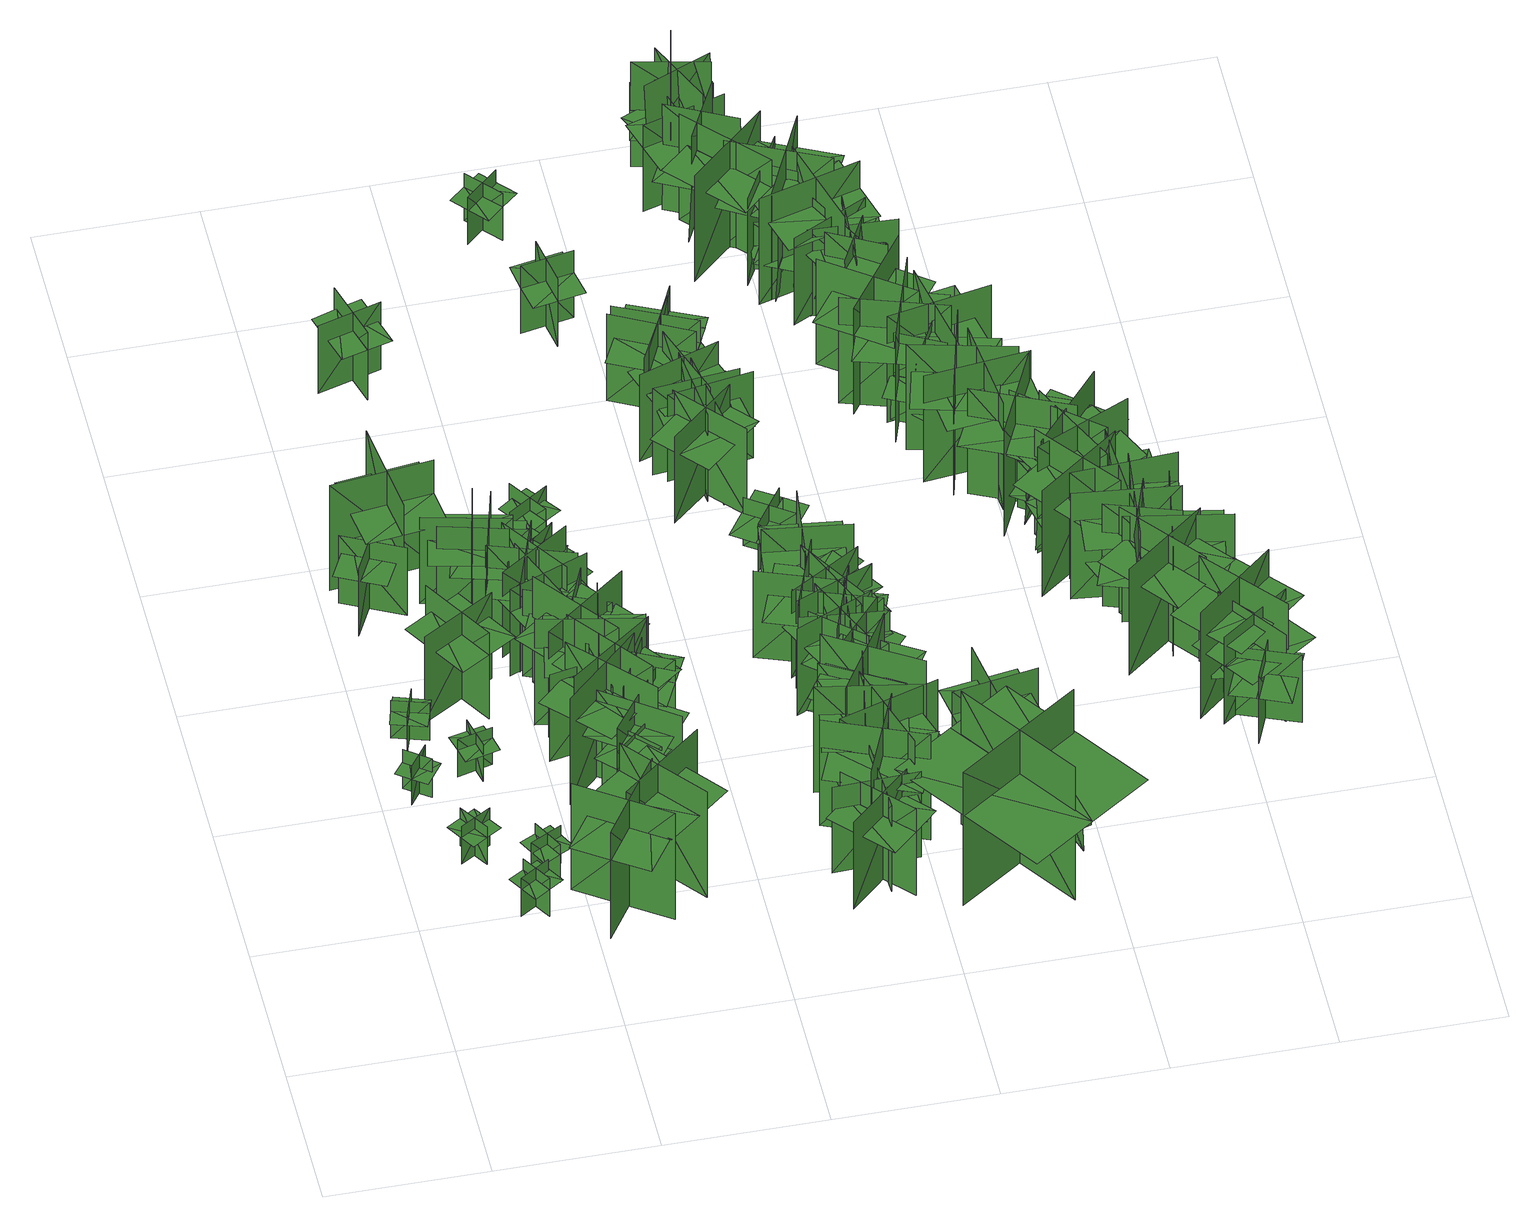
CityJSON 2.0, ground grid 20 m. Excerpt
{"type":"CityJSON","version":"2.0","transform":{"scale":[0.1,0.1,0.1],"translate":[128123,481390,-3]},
"CityObjects":{
"tree1":{"type":"SolitaryVegetationObject","geometry":[{"type":"MultiSurface","lod":"1","boundaries":[[[0,1,2]],[[0,2,3]],[[4,5,6]],[[4,6,7]],[[8,9,10]],[[8,10,11]],[[8,12,13]],[[8,13,9]]]}]},
"tree2":{"type":"SolitaryVegetationObject","geometry":[{"type":"MultiSurface","lod":"1","boundaries":[[[14,15,16]],[[14,16,17]],[[18,19,20]],[[18,20,21]],[[22,23,24]],[[22,24,25]],[[22,25,26]],[[22,26,27]]]}]},
"tree3":{"type":"SolitaryVegetationObject","geometry":[{"type":"MultiSurface","lod":"1","boundaries":[[[28,29,30]],[[28,30,31]],[[32,33,34]],[[32,34,35]],[[36,37,38]],[[36,38,39]],[[36,39,40]],[[36,40,41]]]}]},
"tree4":{"type":"SolitaryVegetationObject","geometry":[{"type":"MultiSurface","lod":"1","boundaries":[[[42,43,44]],[[42,44,45]],[[46,47,48]],[[46,48,49]],[[50,51,52]],[[50,52,53]],[[50,53,54]],[[50,54,55]]]}]},
"tree5":{"type":"SolitaryVegetationObject","geometry":[{"type":"MultiSurface","lod":"1","boundaries":[[[56,57,58]],[[56,58,59]],[[60,61,62]],[[60,62,63]],[[64,65,66]],[[64,66,67]],[[64,67,68]],[[64,68,69]]]}]},
"tree6":{"type":"SolitaryVegetationObject","geometry":[{"type":"MultiSurface","lod":"1","boundaries":[[[70,71,72]],[[70,72,73]],[[74,75,76]],[[74,76,77]],[[78,79,80]],[[78,80,81]],[[78,81,82]],[[78,82,83]]]}]},
"tree7":{"type":"SolitaryVegetationObject","geometry":[{"type":"MultiSurface","lod":"1","boundaries":[[[84,85,86]],[[84,86,87]],[[88,89,90]],[[88,90,91]],[[92,93,94]],[[92,94,95]],[[92,96,97]],[[92,97,93]]]}]},
"tree8":{"type":"SolitaryVegetationObject","geometry":[{"type":"MultiSurface","lod":"1","boundaries":[[[98,99,100]],[[98,100,101]],[[102,103,104]],[[102,104,105]],[[106,107,108]],[[106,108,109]],[[106,110,111]],[[106,111,107]]]}]},
"tree9":{"type":"SolitaryVegetationObject","geometry":[{"type":"MultiSurface","lod":"1","boundaries":[[[112,113,114]],[[112,114,115]],[[116,117,118]],[[116,118,119]],[[120,121,122]],[[120,122,123]],[[120,124,125]],[[120,125,121]]]}]},
"tree10":{"type":"SolitaryVegetationObject","geometry":[{"type":"MultiSurface","lod":"1","boundaries":[[[126,127,128]],[[126,128,129]],[[130,131,132]],[[130,132,133]],[[134,135,136]],[[134,136,137]],[[134,137,138]],[[134,138,139]]]}]},
"tree11":{"type":"SolitaryVegetationObject","geometry":[{"type":"MultiSurface","lod":"1","boundaries":[[[140,141,142]],[[140,142,143]],[[144,145,146]],[[144,146,147]],[[148,149,150]],[[148,150,151]],[[148,152,153]],[[148,153,149]]]}]},
"tree12":{"type":"SolitaryVegetationObject","geometry":[{"type":"MultiSurface","lod":"1","boundaries":[[[154,155,156]],[[154,156,157]],[[158,159,160]],[[158,160,161]],[[162,163,164]],[[162,164,165]],[[162,166,167]],[[162,167,163]]]}]},
"tree13":{"type":"SolitaryVegetationObject","geometry":[{"type":"MultiSurface","lod":"1","boundaries":[[[168,169,170]],[[168,170,171]],[[172,173,174]],[[172,174,175]],[[176,177,178]],[[176,178,179]],[[176,180,181]],[[176,181,177]]]}]},
"tree14":{"type":"SolitaryVegetationObject","geometry":[{"type":"MultiSurface","lod":"1","boundaries":[[[182,183,184]],[[182,184,185]],[[186,187,188]],[[186,188,189]],[[190,191,192]],[[190,192,193]],[[190,194,195]],[[190,195,191]]]}]},
"tree15":{"type":"SolitaryVegetationObject","geometry":[{"type":"MultiSurface","lod":"1","boundaries":[[[196,197,198]],[[196,198,199]],[[200,201,202]],[[200,202,203]],[[204,205,206]],[[204,206,207]],[[204,208,209]],[[204,209,205]]]}]},
"tree16":{"type":"SolitaryVegetationObject","geometry":[{"type":"MultiSurface","lod":"1","boundaries":[[[210,211,212]],[[210,212,213]],[[214,215,216]],[[214,216,217]],[[218,219,220]],[[218,220,221]],[[218,222,223]],[[218,223,219]]]}]},
"tree17":{"type":"SolitaryVegetationObject","geometry":[{"type":"MultiSurface","lod":"1","boundaries":[[[224,225,226]],[[224,226,227]],[[228,229,230]],[[228,230,231]],[[232,233,234]],[[232,234,235]],[[232,236,237]],[[232,237,233]]]}]},
"tree18":{"type":"SolitaryVegetationObject","geometry":[{"type":"MultiSurface","lod":"1","boundaries":[[[238,239,240]],[[238,240,241]],[[242,243,244]],[[242,244,245]],[[246,247,248]],[[246,248,249]],[[246,250,251]],[[246,251,247]]]}]},
"tree19":{"type":"SolitaryVegetationObject","geometry":[{"type":"MultiSurface","lod":"1","boundaries":[[[252,253,254]],[[252,254,255]],[[256,257,258]],[[256,258,259]],[[260,261,262]],[[260,262,263]],[[260,264,265]],[[260,265,261]]]}]},
"tree20":{"type":"SolitaryVegetationObject","geometry":[{"type":"MultiSurface","lod":"1","boundaries":[[[266,267,268]],[[266,268,269]],[[270,271,272]],[[270,272,273]],[[274,275,276]],[[274,276,277]],[[274,278,279]],[[274,279,275]]]}]},
"tree21":{"type":"SolitaryVegetationObject","geometry":[{"type":"MultiSurface","lod":"1","boundaries":[[[280,281,282]],[[280,282,283]],[[284,285,286]],[[284,286,287]],[[288,289,290]],[[288,290,291]],[[288,292,293]],[[288,293,289]]]}]},
"tree22":{"type":"SolitaryVegetationObject","geometry":[{"type":"MultiSurface","lod":"1","boundaries":[[[294,295,296]],[[294,296,297]],[[298,299,300]],[[298,300,301]],[[302,303,304]],[[302,304,305]],[[302,306,307]],[[302,307,303]]]}]},
"tree23":{"type":"SolitaryVegetationObject","geometry":[{"type":"MultiSurface","lod":"1","boundaries":[[[308,309,310]],[[308,310,311]],[[312,313,314]],[[312,314,315]],[[316,317,318]],[[316,318,319]],[[316,320,321]],[[316,321,317]]]}]},
"tree24":{"type":"SolitaryVegetationObject","geometry":[{"type":"MultiSurface","lod":"1","boundaries":[[[322,323,324]],[[322,324,325]],[[326,327,328]],[[326,328,329]],[[330,331,332]],[[330,332,333]],[[330,334,335]],[[330,335,331]]]}]},
"tree25":{"type":"SolitaryVegetationObject","geometry":[{"type":"MultiSurface","lod":"1","boundaries":[[[336,337,338]],[[336,338,339]],[[340,341,342]],[[340,342,343]],[[344,345,346]],[[344,346,347]],[[344,347,348]],[[344,348,349]]]}]},
"tree26":{"type":"SolitaryVegetationObject","geometry":[{"type":"MultiSurface","lod":"1","boundaries":[[[350,351,352]],[[350,352,353]],[[354,355,356]],[[354,356,357]],[[358,359,360]],[[358,360,361]],[[358,362,363]],[[358,363,359]]]}]},
"tree27":{"type":"SolitaryVegetationObject","geometry":[{"type":"MultiSurface","lod":"1","boundaries":[[[364,365,366]],[[364,366,367]],[[368,369,370]],[[368,370,371]],[[372,373,374]],[[372,374,375]],[[372,376,377]],[[372,377,373]]]}]},
"tree28":{"type":"SolitaryVegetationObject","geometry":[{"type":"MultiSurface","lod":"1","boundaries":[[[378,379,380]],[[378,380,381]],[[382,383,384]],[[382,384,385]],[[386,387,388]],[[386,388,389]],[[386,390,391]],[[386,391,387]]]}]},
"tree29":{"type":"SolitaryVegetationObject","geometry":[{"type":"MultiSurface","lod":"1","boundaries":[[[392,393,394]],[[392,394,395]],[[396,397,398]],[[396,398,399]],[[400,401,402]],[[400,402,403]],[[400,404,405]],[[400,405,401]]]}]},
"tree30":{"type":"SolitaryVegetationObject","geometry":[{"type":"MultiSurface","lod":"1","boundaries":[[[406,407,408]],[[406,408,409]],[[410,411,412]],[[410,412,413]],[[414,415,416]],[[414,416,417]],[[414,418,419]],[[414,419,415]]]}]},
"tree31":{"type":"SolitaryVegetationObject","geometry":[{"type":"MultiSurface","lod":"1","boundaries":[[[420,421,422]],[[420,422,423]],[[424,425,426]],[[424,426,427]],[[428,429,430]],[[428,430,431]],[[428,432,433]],[[428,433,429]]]}]},
"tree32":{"type":"SolitaryVegetationObject","geometry":[{"type":"MultiSurface","lod":"1","boundaries":[[[434,435,436]],[[434,436,437]],[[438,439,440]],[[438,440,441]],[[442,443,444]],[[442,444,445]],[[442,446,447]],[[442,447,443]]]}]},
"tree33":{"type":"SolitaryVegetationObject","geometry":[{"type":"MultiSurface","lod":"1","boundaries":[[[448,449,450]],[[448,450,451]],[[452,453,454]],[[452,454,455]],[[456,457,458]],[[456,458,459]],[[456,460,461]],[[456,461,457]]]}]},
"tree34":{"type":"SolitaryVegetationObject","geometry":[{"type":"MultiSurface","lod":"1","boundaries":[[[462,463,464]],[[462,464,465]],[[466,467,468]],[[466,468,469]],[[470,471,472]],[[470,472,473]],[[470,474,475]],[[470,475,471]]]}]},
"tree35":{"type":"SolitaryVegetationObject","geometry":[{"type":"MultiSurface","lod":"1","boundaries":[[[476,477,478]],[[476,478,479]],[[480,481,482]],[[480,482,483]],[[484,485,486]],[[484,486,487]],[[484,488,489]],[[484,489,485]]]}]},
"tree36":{"type":"SolitaryVegetationObject","geometry":[{"type":"MultiSurface","lod":"1","boundaries":[[[490,491,492]],[[490,492,493]],[[494,495,496]],[[494,496,497]],[[498,499,500]],[[498,500,501]],[[498,502,503]],[[498,503,499]]]}]},
"tree37":{"type":"SolitaryVegetationObject","geometry":[{"type":"MultiSurface","lod":"1","boundaries":[[[504,505,506]],[[504,506,507]],[[508,509,510]],[[508,510,511]],[[512,513,514]],[[512,514,515]],[[512,516,517]],[[512,517,513]]]}]},
"tree38":{"type":"SolitaryVegetationObject","geometry":[{"type":"MultiSurface","lod":"1","boundaries":[[[518,519,520]],[[518,520,521]],[[522,523,524]],[[522,524,525]],[[526,527,528]],[[526,528,529]],[[526,530,531]],[[526,531,527]]]}]},
"tree39":{"type":"SolitaryVegetationObject","geometry":[{"type":"MultiSurface","lod":"1","boundaries":[[[532,533,534]],[[532,534,535]],[[536,537,538]],[[536,538,539]],[[540,541,542]],[[540,542,543]],[[540,544,545]],[[540,545,541]]]}]},
"tree40":{"type":"SolitaryVegetationObject","geometry":[{"type":"MultiSurface","lod":"1","boundaries":[[[546,547,548]],[[546,548,549]],[[550,551,552]],[[550,552,553]],[[554,555,556]],[[554,556,557]],[[554,558,559]],[[554,559,555]]]}]},
"tree41":{"type":"SolitaryVegetationObject","geometry":[{"type":"MultiSurface","lod":"1","boundaries":[[[560,561,562]],[[560,562,563]],[[564,565,566]],[[564,566,567]],[[568,569,570]],[[568,570,571]],[[568,572,573]],[[568,573,569]]]}]},
"tree42":{"type":"SolitaryVegetationObject","geometry":[{"type":"MultiSurface","lod":"1","boundaries":[[[574,575,576]],[[574,576,577]],[[578,579,580]],[[578,580,581]],[[582,583,584]],[[582,584,585]],[[582,585,586]],[[582,586,587]]]}]},
"tree43":{"type":"SolitaryVegetationObject","geometry":[{"type":"MultiSurface","lod":"1","boundaries":[[[588,589,590]],[[588,590,591]],[[592,593,594]],[[592,594,595]],[[596,597,598]],[[596,598,599]],[[596,600,601]],[[596,601,597]]]}]},
"tree44":{"type":"SolitaryVegetationObject","geometry":[{"type":"MultiSurface","lod":"1","boundaries":[[[602,603,604]],[[602,604,605]],[[606,607,608]],[[606,608,609]],[[610,611,612]],[[610,612,613]],[[610,614,615]],[[610,615,611]]]}]},
"tree45":{"type":"SolitaryVegetationObject","geometry":[{"type":"MultiSurface","lod":"1","boundaries":[[[616,617,618]],[[616,618,619]],[[620,621,622]],[[620,622,623]],[[624,625,626]],[[624,626,627]],[[624,628,629]],[[624,629,625]]]}]},
"tree46":{"type":"SolitaryVegetationObject","geometry":[{"type":"MultiSurface","lod":"1","boundaries":[[[630,631,632]],[[630,632,633]],[[634,635,636]],[[634,636,637]],[[638,639,640]],[[638,640,641]],[[638,642,643]],[[638,643,639]]]}]},
"tree47":{"type":"SolitaryVegetationObject","geometry":[{"type":"MultiSurface","lod":"1","boundaries":[[[644,645,646]],[[644,646,647]],[[648,649,650]],[[648,650,651]],[[652,653,654]],[[652,654,655]],[[652,656,657]],[[652,657,653]]]}]},
"tree48":{"type":"SolitaryVegetationObject","geometry":[{"type":"MultiSurface","lod":"1","boundaries":[[[658,659,660]],[[658,660,661]],[[662,663,664]],[[662,664,665]],[[666,667,668]],[[666,668,669]],[[666,670,671]],[[666,671,667]]]}]},
"tree49":{"type":"SolitaryVegetationObject","geometry":[{"type":"MultiSurface","lod":"1","boundaries":[[[672,673,674]],[[672,674,675]],[[676,677,678]],[[676,678,679]],[[680,681,682]],[[680,682,683]],[[680,684,685]],[[680,685,681]]]}]},
"tree50":{"type":"SolitaryVegetationObject","geometry":[{"type":"MultiSurface","lod":"1","boundaries":[[[686,687,688]],[[686,688,689]],[[690,691,692]],[[690,692,693]],[[694,695,696]],[[694,696,697]],[[694,698,699]],[[694,699,695]]]}]},
"tree51":{"type":"SolitaryVegetationObject","geometry":[{"type":"MultiSurface","lod":"1","boundaries":[[[700,701,702]],[[700,702,703]],[[704,705,706]],[[704,706,707]],[[708,709,710]],[[708,710,711]],[[708,711,712]],[[708,712,713]]]}]},
"tree52":{"type":"SolitaryVegetationObject","geometry":[{"type":"MultiSurface","lod":"1","boundaries":[[[714,715,716]],[[714,716,717]],[[718,719,720]],[[718,720,721]],[[722,723,724]],[[722,724,725]],[[722,726,727]],[[722,727,723]]]}]},
"tree53":{"type":"SolitaryVegetationObject","geometry":[{"type":"MultiSurface","lod":"1","boundaries":[[[728,729,730]],[[728,730,731]],[[732,733,734]],[[732,734,735]],[[736,737,738]],[[736,738,739]],[[736,740,741]],[[736,741,737]]]}]},
"tree54":{"type":"SolitaryVegetationObject","geometry":[{"type":"MultiSurface","lod":"1","boundaries":[[[742,743,744]],[[742,744,745]],[[746,747,748]],[[746,748,749]],[[750,751,752]],[[750,752,753]],[[750,753,754]],[[750,754,755]]]}]},
"tree55":{"type":"SolitaryVegetationObject","geometry":[{"type":"MultiSurface","lod":"1","boundaries":[[[756,757,758]],[[756,758,759]],[[760,761,762]],[[760,762,763]],[[764,765,766]],[[764,766,767]],[[764,768,769]],[[764,769,765]]]}]},
"tree56":{"type":"SolitaryVegetationObject","geometry":[{"type":"MultiSurface","lod":"1","boundaries":[[[770,771,772]],[[770,772,773]],[[774,775,776]],[[774,776,777]],[[778,779,780]],[[778,780,781]],[[778,781,782]],[[778,782,783]]]}]},
"tree57":{"type":"SolitaryVegetationObject","geometry":[{"type":"MultiSurface","lod":"1","boundaries":[[[784,785,786]],[[784,786,787]],[[788,789,790]],[[788,790,791]],[[792,793,789]],[[792,789,788]],[[794,795,785]],[[794,785,784]],[[784,785,796]],[[784,796,797]],[[784,798,799]],[[784,799,785]]]}]},
"tree58":{"type":"SolitaryVegetationObject","geometry":[{"type":"MultiSurface","lod":"1","boundaries":[[[800,801,802]],[[800,802,803]],[[804,805,806]],[[804,806,807]],[[808,809,810]],[[808,810,811]],[[808,812,813]],[[808,813,809]]]}]},
"tree59":{"type":"SolitaryVegetationObject","geometry":[{"type":"MultiSurface","lod":"1","boundaries":[[[814,815,816]],[[814,816,817]],[[818,819,820]],[[818,820,821]],[[822,823,824]],[[822,824,825]],[[822,825,826]],[[822,826,827]]]}]},
"tree60":{"type":"SolitaryVegetationObject","geometry":[{"type":"MultiSurface","lod":"1","boundaries":[[[828,829,830]],[[828,830,831]],[[832,833,834]],[[832,834,835]],[[836,837,833]],[[836,833,832]],[[838,839,829]],[[838,829,828]],[[828,829,840]],[[828,840,841]],[[828,842,843]],[[828,843,829]]]}]},
"tree61":{"type":"SolitaryVegetationObject","geometry":[{"type":"MultiSurface","lod":"1","boundaries":[[[844,845,846]],[[844,846,847]],[[848,849,850]],[[848,850,851]],[[852,853,854]],[[852,854,855]],[[852,856,857]],[[852,857,853]]]}]},
"tree62":{"type":"SolitaryVegetationObject","geometry":[{"type":"MultiSurface","lod":"1","boundaries":[[[858,859,860]],[[858,860,861]],[[862,863,864]],[[862,864,865]],[[866,867,863]],[[866,863,862]],[[868,869,859]],[[868,859,858]],[[858,859,870]],[[858,870,871]],[[858,872,873]],[[858,873,859]]]}]},
"tree63":{"type":"SolitaryVegetationObject","geometry":[{"type":"MultiSurface","lod":"1","boundaries":[[[874,875,876]],[[874,876,877]],[[878,879,880]],[[878,880,881]],[[882,883,884]],[[882,884,885]],[[882,886,887]],[[882,887,883]]]}]},
"tree64":{"type":"SolitaryVegetationObject","geometry":[{"type":"MultiSurface","lod":"1","boundaries":[[[888,889,890]],[[888,890,891]],[[892,893,894]],[[892,894,895]],[[896,897,893]],[[896,893,892]],[[898,899,889]],[[898,889,888]],[[888,889,900]],[[888,900,901]],[[888,902,903]],[[888,903,889]]]}]},
"tree65":{"type":"SolitaryVegetationObject","geometry":[{"type":"MultiSurface","lod":"1","boundaries":[[[904,905,906]],[[904,906,907]],[[908,909,910]],[[908,910,911]],[[912,913,909]],[[912,909,908]],[[914,915,905]],[[914,905,904]],[[904,905,916]],[[904,916,917]],[[904,918,919]],[[904,919,905]]]}]},
"tree66":{"type":"SolitaryVegetationObject","geometry":[{"type":"MultiSurface","lod":"1","boundaries":[[[920,921,922]],[[920,922,923]],[[924,925,926]],[[924,926,927]],[[928,929,925]],[[928,925,924]],[[930,931,921]],[[930,921,920]],[[920,921,932]],[[920,932,933]],[[920,934,935]],[[920,935,921]]]}]},
"tree67":{"type":"SolitaryVegetationObject","geometry":[{"type":"MultiSurface","lod":"1","boundaries":[[[936,937,938]],[[936,938,939]],[[940,941,942]],[[940,942,943]],[[944,945,941]],[[944,941,940]],[[946,947,937]],[[946,937,936]],[[936,937,948]],[[936,948,949]],[[936,950,951]],[[936,951,937]]]}]},
"tree68":{"type":"SolitaryVegetationObject","geometry":[{"type":"MultiSurface","lod":"1","boundaries":[[[952,953,954]],[[952,954,955]],[[956,957,958]],[[956,958,959]],[[960,961,962]],[[960,962,963]],[[960,964,965]],[[960,965,961]]]}]},
"tree69":{"type":"SolitaryVegetationObject","geometry":[{"type":"MultiSurface","lod":"1","boundaries":[[[966,967,968]],[[966,968,969]],[[970,971,972]],[[970,972,973]],[[974,975,976]],[[974,976,977]],[[974,978,979]],[[974,979,975]]]}]},
"tree70":{"type":"SolitaryVegetationObject","geometry":[{"type":"MultiSurface","lod":"1","boundaries":[[[980,981,982]],[[980,982,983]],[[984,985,986]],[[984,986,987]],[[988,989,990]],[[988,990,991]],[[988,992,993]],[[988,993,989]]]}]},
"tree71":{"type":"SolitaryVegetationObject","geometry":[{"type":"MultiSurface","lod":"1","boundaries":[[[994,995,996]],[[994,996,997]],[[998,999,1000]],[[998,1000,1001]],[[1002,1003,1004]],[[1002,1004,1005]],[[1002,1006,1007]],[[1002,1007,1003]]]}]},
"tree72":{"type":"SolitaryVegetationObject","geometry":[{"type":"MultiSurface","lod":"1","boundaries":[[[1008,1009,1010]],[[1008,1010,1011]],[[1012,1013,1014]],[[1012,1014,1015]],[[1016,1017,1013]],[[1016,1013,1012]],[[1018,1019,1009]],[[1018,1009,1008]],[[1008,1009,1020]],[[1008,1020,1021]],[[1008,1022,1023]],[[1008,1023,1009]]]}]},
"tree73":{"type":"SolitaryVegetationObject","geometry":[{"type":"MultiSurface","lod":"1","boundaries":[[[1024,1025,1026]],[[1024,1026,1027]],[[1028,1029,1030]],[[1028,1030,1031]],[[1032,1033,1034]],[[1032,1034,1035]],[[1032,1036,1037]],[[1032,1037,1033]]]}]},
"tree74":{"type":"SolitaryVegetationObject","geometry":[{"type":"MultiSurface","lod":"1","boundaries":[[[1038,1039,1040]],[[1038,1040,1041]],[[1042,1043,1044]],[[1042,1044,1045]],[[1046,1047,1043]],[[1046,1043,1042]],[[1048,1049,1039]],[[1048,1039,1038]],[[1038,1039,1050]],[[1038,1050,1051]],[[1038,1052,1053]],[[1038,1053,1039]]]}]},
"tree75":{"type":"SolitaryVegetationObject","geometry":[{"type":"MultiSurface","lod":"1","boundaries":[[[1054,1055,1056]],[[1054,1056,1057]],[[1058,1059,1060]],[[1058,1060,1061]],[[1062,1063,1064]],[[1062,1064,1065]],[[1062,1066,1067]],[[1062,1067,1063]]]}]},
"tree76":{"type":"SolitaryVegetationObject","geometry":[{"type":"MultiSurface","lod":"1","boundaries":[[[1068,1069,1070]],[[1068,1070,1071]],[[1072,1073,1074]],[[1072,1074,1075]],[[1076,1077,1073]],[[1076,1073,1072]],[[1078,1079,1069]],[[1078,1069,1068]],[[1068,1069,1080]],[[1068,1080,1081]],[[1068,1082,1083]],[[1068,1083,1069]]]}]},
"tree77":{"type":"SolitaryVegetationObject","geometry":[{"type":"MultiSurface","lod":"1","boundaries":[[[1084,1085,1086]],[[1084,1086,1087]],[[1088,1089,1090]],[[1088,1090,1091]],[[1092,1093,1094]],[[1092,1094,1095]],[[1092,1096,1097]],[[1092,1097,1093]]]}]},
"tree78":{"type":"SolitaryVegetationObject","geometry":[{"type":"MultiSurface","lod":"1","boundaries":[[[1098,1099,1100]],[[1098,1100,1101]],[[1102,1103,1104]],[[1102,1104,1105]],[[1106,1107,1108]],[[1106,1108,1109]],[[1106,1110,1111]],[[1106,1111,1107]]]}]},
"tree79":{"type":"SolitaryVegetationObject","geometry":[{"type":"MultiSurface","lod":"1","boundaries":[[[1112,1113,1114]],[[1112,1114,1115]],[[1116,1117,1118]],[[1116,1118,1119]],[[1120,1121,1122]],[[1120,1122,1123]],[[1120,1124,1125]],[[1120,1125,1121]]]}]},
"tree80":{"type":"SolitaryVegetationObject","geometry":[{"type":"MultiSurface","lod":"1","boundaries":[[[1126,1127,1128]],[[1126,1128,1129]],[[1130,1131,1132]],[[1130,1132,1133]],[[1134,1135,1136]],[[1134,1136,1137]],[[1134,1138,1139]],[[1134,1139,1135]]]}]},
"tree81":{"type":"SolitaryVegetationObject","geometry":[{"type":"MultiSurface","lod":"1","boundaries":[[[1140,1141,1142]],[[1140,1142,1143]],[[1144,1145,1146]],[[1144,1146,1147]],[[1148,1149,1150]],[[1148,1150,1151]],[[1148,1152,1153]],[[1148,1153,1149]]]}]},
"tree82":{"type":"SolitaryVegetationObject","geometry":[{"type":"MultiSurface","lod":"1","boundaries":[[[1154,1155,1156]],[[1154,1156,1157]],[[1158,1159,1160]],[[1158,1160,1161]],[[1162,1163,1159]],[[1162,1159,1158]],[[1164,1165,1155]],[[1164,1155,1154]],[[1154,1155,1166]],[[1154,1166,1167]],[[1154,1168,1169]],[[1154,1169,1155]]]}]},
"tree83":{"type":"SolitaryVegetationObject","geometry":[{"type":"MultiSurface","lod":"1","boundaries":[[[1170,1171,1172]],[[1170,1172,1173]],[[1174,1175,1176]],[[1174,1176,1177]],[[1178,1179,1175]],[[1178,1175,1174]],[[1180,1181,1171]],[[1180,1171,1170]],[[1170,1171,1182]],[[1170,1182,1183]],[[1170,1184,1185]],[[1170,1185,1171]]]}]},
"tree84":{"type":"SolitaryVegetationObject","geometry":[{"type":"MultiSurface","lod":"1","boundaries":[[[1186,1187,1188]],[[1186,1188,1189]],[[1190,1191,1192]],[[1190,1192,1193]],[[1194,1195,1191]],[[1194,1191,1190]],[[1196,1197,1187]],[[1196,1187,1186]],[[1186,1187,1198]],[[1186,1198,1199]],[[1186,1200,1201]],[[1186,1201,1187]]]}]},
"tree85":{"type":"SolitaryVegetationObject","geometry":[{"type":"MultiSurface","lod":"1","boundaries":[[[1202,1203,1204]],[[1202,1204,1205]],[[1206,1207,1208]],[[1206,1208,1209]],[[1210,1211,1212]],[[1210,1212,1213]],[[1210,1214,1215]],[[1210,1215,1211]]]}]},
"tree86":{"type":"SolitaryVegetationObject","geometry":[{"type":"MultiSurface","lod":"1","boundaries":[[[1216,1217,1218]],[[1216,1218,1219]],[[1220,1221,1222]],[[1220,1222,1223]],[[1224,1225,1221]],[[1224,1221,1220]],[[1226,1227,1217]],[[1226,1217,1216]],[[1216,1217,1228]],[[1216,1228,1229]],[[1216,1230,1231]],[[1216,1231,1217]]]}]},
"tree87":{"type":"SolitaryVegetationObject","geometry":[{"type":"MultiSurface","lod":"1","boundaries":[[[1232,1233,1234]],[[1232,1234,1235]],[[1236,1237,1238]],[[1236,1238,1239]],[[1240,1241,1242]],[[1240,1242,1243]],[[1240,1244,1245]],[[1240,1245,1241]]]}]},
"tree88":{"type":"SolitaryVegetationObject","geometry":[{"type":"MultiSurface","lod":"1","boundaries":[[[1246,1247,1248]],[[1246,1248,1249]],[[1250,1251,1252]],[[1250,1252,1253]],[[1254,1255,1251]],[[1254,1251,1250]],[[1256,1257,1247]],[[1256,1247,1246]],[[1246,1247,1258]],[[1246,1258,1259]],[[1246,1260,1261]],[[1246,1261,1247]]]}]},
"tree89":{"type":"SolitaryVegetationObject","geometry":[{"type":"MultiSurface","lod":"1","boundaries":[[[1262,1263,1264]],[[1262,1264,1265]],[[1266,1267,1268]],[[1266,1268,1269]],[[1270,1271,1272]],[[1270,1272,1273]],[[1270,1274,1275]],[[1270,1275,1271]]]}]},
"tree90":{"type":"SolitaryVegetationObject","geometry":[{"type":"MultiSurface","lod":"1","boundaries":[[[1276,1277,1278]],[[1276,1278,1279]],[[1280,1281,1282]],[[1280,1282,1283]],[[1284,1285,1286]],[[1284,1286,1287]],[[1284,1288,1289]],[[1284,1289,1285]]]}]},
"tree91":{"type":"SolitaryVegetationObject","geometry":[{"type":"MultiSurface","lod":"1","boundaries":[[[1290,1291,1292]],[[1290,1292,1293]],[[1294,1295,1296]],[[1294,1296,1297]],[[1298,1299,1300]],[[1298,1300,1301]],[[1298,1302,1303]],[[1298,1303,1299]]]}]},
"tree92":{"type":"SolitaryVegetationObject","geometry":[{"type":"MultiSurface","lod":"1","boundaries":[[[1304,1305,1306]],[[1304,1306,1307]],[[1308,1309,1310]],[[1308,1310,1311]],[[1312,1313,1314]],[[1312,1314,1315]],[[1312,1316,1317]],[[1312,1317,1313]]]}]},
"tree93":{"type":"SolitaryVegetationObject","geometry":[{"type":"MultiSurface","lod":"1","boundaries":[[[1318,1319,1320]],[[1318,1320,1321]],[[1322,1323,1324]],[[1322,1324,1325]],[[1326,1327,1328]],[[1326,1328,1329]],[[1326,1330,1331]],[[1326,1331,1327]]]}]},
"tree94":{"type":"SolitaryVegetationObject","geometry":[{"type":"MultiSurface","lod":"1","boundaries":[[[1332,1333,1334]],[[1332,1334,1335]],[[1336,1337,1338]],[[1336,1338,1339]],[[1340,1341,1342]],[[1340,1342,1343]],[[1340,1344,1345]],[[1340,1345,1341]]]}]},
"tree95":{"type":"SolitaryVegetationObject","geometry":[{"type":"MultiSurface","lod":"1","boundaries":[[[1346,1347,1348]],[[1346,1348,1349]],[[1350,1351,1352]],[[1350,1352,1353]],[[1354,1355,1356]],[[1354,1356,1357]],[[1354,1355,1358]],[[1354,1358,1359]]]}]},
"tree96":{"type":"SolitaryVegetationObject","geometry":[{"type":"MultiSurface","lod":"1","boundaries":[[[1360,1361,1362]],[[1360,1362,1363]],[[1364,1365,1366]],[[1364,1366,1367]],[[1368,1369,1370]],[[1368,1370,1371]],[[1368,1372,1373]],[[1368,1373,1369]]]}]},
"tree97":{"type":"SolitaryVegetationObject","geometry":[{"type":"MultiSurface","lod":"1","boundaries":[[[1374,1375,1376]],[[1374,1376,1377]],[[1378,1379,1380]],[[1378,1380,1381]],[[1382,1383,1384]],[[1382,1384,1385]],[[1382,1383,1386]],[[1382,1386,1387]]]}]}
},
"vertices":[
[29,424,14],[59,402,14],[59,402,77],[29,424,77],[33,395,14],[56,426,14],[56,426,77],[33,395,77],[33,395,56],[56,426,56],[39,438,56],[16,408,56],[50,383,56],[72,413,56],
[69,288,15],[107,311,15],[107,311,76],[69,288,76],[98,281,15],[74,318,15],[74,318,76],[98,281,76],[98,281,59],[117,293,59],[93,330,59],[74,318,59],[56,307,59],[79,269,59],
[155,213,16],[118,189,16],[118,189,78],[155,213,78],[127,220,16],[150,182,16],[150,182,78],[127,220,78],[127,220,60],[108,208,60],[131,170,60],[150,182,60],[169,194,60],[146,231,60],
[60,522,13],[46,480,13],[46,480,74],[60,522,74],[33,508,13],[76,495,13],[76,495,74],[33,508,74],[33,508,57],[27,487,57],[69,474,57],[76,495,57],[82,516,57],[40,530,57],
[181,266,14],[142,245,14],[142,245,76],[181,266,76],[153,275,14],[174,236,14],[174,236,76],[153,275,76],[153,275,59],[133,265,59],[154,225,59],[174,236,59],[193,246,59],[173,285,59],
[122,416,13],[112,459,13],[112,459,74],[122,416,74],[138,441,13],[95,430,13],[95,430,74],[138,441,74],[138,441,57],[132,462,57],[89,452,57],[95,430,57],[100,409,57],[143,419,57],
[32,681,10],[70,755,10],[70,755,120],[32,681,120],[94,702,10],[21,739,10],[21,739,120],[94,702,120],[35,688,92],[70,755,92],[41,770,92],[6,702,92],[64,673,92],[99,740,92],
[96,609,9],[151,518,9],[151,518,150],[96,609,150],[77,527,9],[168,582,9],[168,582,150],[77,527,150],[101,601,114],[151,518,114],[187,540,114],[137,623,114],[65,579,114],[115,496,114],
[285,246,10],[213,138,10],[213,138,183],[285,246,183],[185,226,10],[292,153,10],[292,153,183],[185,226,183],[279,237,138],[213,138,138],[255,110,138],[322,208,138],[237,266,138],[170,167,138],
[91,706,16],[74,833,16],[74,833,187],[91,706,187],[140,771,16],[140,771,187],[14,755,187],[14,755,16],[140,771,133],[134,824,133],[32,811,133],[39,758,133],[46,705,133],[147,718,133],
[335,177,13],[253,277,13],[253,277,185],[335,177,185],[345,279,13],[244,197,13],[244,197,185],[345,279,185],[328,185,140],[253,277,140],[213,245,140],[288,153,140],[368,218,140],[293,310,140],
[112,716,12],[216,692,12],[216,692,153],[112,716,153],[158,645,12],[181,749,12],[181,749,153],[158,645,153],[121,714,116],[216,692,116],[225,733,116],[131,755,116],[112,673,116],[207,651,116],
[212,358,14],[307,447,14],[307,447,186],[212,358,186],[315,355,14],[226,450,14],[226,450,186],[315,355,186],[220,366,141],[307,447,141],[272,484,141],[185,403,141],[255,328,141],[342,409,141],
[201,741,11],[174,638,11],[174,638,152],[201,741,152],[128,698,11],[231,671,11],[231,671,152],[128,698,152],[198,732,115],[174,638,115],[214,627,115],[239,721,115],[158,743,115],[133,649,115],
[319,375,19],[259,318,19],[259,318,128],[319,375,128],[254,376,19],[311,316,19],[311,316,128],[254,376,128],[314,370,100],[259,318,100],[282,294,100],[337,346,100],[292,393,100],[237,341,100],
[250,501,14],[271,397,14],[271,397,155],[250,501,155],[204,431,14],[308,452,14],[308,452,155],[204,431,155],[252,492,118],[271,397,118],[313,405,118],[293,500,118],[211,484,118],[230,388,118],
[338,329,18],[251,392,18],[251,392,159],[338,329,159],[324,412,18],[261,326,18],[261,326,159],[324,412,159],[330,335,122],[251,392,122],[227,358,122],[306,301,122],[355,369,122],[276,426,122],
[199,492,15],[326,467,15],[326,467,187],[199,492,187],[257,407,15],[282,535,15],[282,535,187],[257,407,187],[210,490,142],[326,467,142],[336,518,142],[219,540,142],[200,440,142],[317,417,142],
[314,549,14],[211,470,14],[211,470,186],[314,549,186],[212,562,14],[291,459,14],[291,459,186],[212,562,186],[305,543,141],[211,470,141],[242,430,141],[337,502,141],[274,583,141],[180,511,141],
[237,492,15],[316,389,15],[316,389,187],[237,492,187],[224,391,15],[328,469,15],[328,469,187],[224,391,187],[244,484,143],[316,389,143],[357,420,143],[285,515,143],[203,453,142],[275,358,142],
[202,585,10],[237,686,10],[237,686,151],[202,585,151],[278,623,10],[177,657,10],[177,657,151],[278,623,151],[205,594,115],[237,686,115],[197,700,115],[166,608,115],[245,580,115],[277,672,115],
[288,620,11],[189,580,11],[189,580,152],[288,620,152],[210,652,11],[250,554,11],[250,554,152],[210,652,152],[279,617,115],[189,580,115],[205,541,115],[295,578,115],[263,656,115],[173,619,115],
[202,572,16],[299,530,16],[299,530,157],[202,572,157],[233,494,16],[275,592,16],[275,592,157],[233,494,157],[210,569,120],[299,530,120],[316,568,120],[227,607,120],[193,530,120],[282,491,120],
[96,1113,32],[119,1034,32],[119,1034,142],[96,1113,142],[65,1056,32],[144,1079,32],[144,1079,142],[65,1056,142],[98,1107,113],[119,1034,113],[150,1043,113],[129,1116,113],[66,1097,113],[87,1025,113],
[260,600,15],[202,687,15],[202,687,154],[260,600,154],[273,666,15],[273,666,154],[186,607,154],[186,607,15],[273,666,110],[249,702,110],[179,655,110],[204,619,110],[228,583,110],[297,629,110],
[254,467,20],[349,419,20],[349,419,161],[254,467,161],[281,387,20],[329,482,20],[329,482,161],[281,387,161],[262,463,124],[349,419,124],[368,457,124],[281,500,124],[244,425,124],[331,382,124],
[201,647,18],[264,700,18],[264,700,128],[201,647,128],[266,642,18],[213,705,18],[213,705,128],[266,642,128],[206,652,100],[264,700,100],[244,725,100],[185,677,100],[227,627,100],[285,675,100],
[233,790,32],[266,741,32],[266,741,110],[233,790,110],[224,744,32],[274,777,32],[274,777,110],[224,744,110],[236,785,90],[266,741,90],[286,754,90],[255,798,90],[217,772,90],[247,728,90],
[494,188,33],[567,110,33],[567,110,174],[494,188,174],[492,104,33],[570,176,33],[570,176,174],[492,104,174],[500,181,137],[567,110,137],[597,138,137],[531,210,137],[470,153,137],[536,81,137],
[536,228,33],[541,122,33],[541,122,173],[536,228,173],[480,166,33],[586,170,33],[586,170,173],[480,166,173],[537,219,137],[541,122,137],[583,123,137],[579,221,137],[495,217,137],[499,120,137],
[483,247,31],[603,197,31],[603,197,203],[483,247,203],[523,152,31],[573,272,31],[573,272,203],[523,152,203],[493,242,158],[603,197,158],[623,244,158],[513,290,158],[474,195,158],[583,149,158],
[581,310,35],[498,305,35],[498,305,144],[581,310,144],[531,353,35],[537,270,35],[537,270,144],[531,353,144],[574,310,116],[498,305,116],[500,272,116],[576,277,116],[572,342,116],[496,337,116],
[531,218,32],[554,346,32],[554,346,204],[531,218,204],[615,278,32],[487,300,32],[487,300,204],[615,278,204],[533,229,159],[554,346,159],[503,355,159],[483,238,159],[584,220,159],[604,337,159],
[583,192,30],[544,316,30],[544,316,202],[583,192,202],[630,284,30],[506,245,30],[506,245,202],[630,284,202],[580,203,158],[544,316,158],[495,301,158],[531,187,158],[629,218,158],[593,332,158],
[598,313,33],[506,367,33],[506,367,174],[598,313,174],[576,394,33],[522,302,33],[522,302,174],[576,394,174],[590,317,137],[506,367,137],[485,330,137],[568,281,137],[611,353,137],[527,403,137],
[523,291,30],[592,401,30],[592,401,203],[523,291,203],[623,315,30],[513,384,30],[513,384,203],[623,315,203],[529,300,158],[592,401,158],[549,428,158],[486,328,158],[573,273,158],[636,374,158],
[541,564,34],[504,464,34],[504,464,175],[541,564,175],[465,528,34],[565,491,34],[565,491,175],[465,528,175],[538,555,139],[504,464,139],[544,450,139],[577,541,139],[499,570,139],[465,479,139],
[351,1071,34],[339,1136,34],[339,1136,144],[351,1071,144],[379,1113,34],[314,1101,34],[314,1101,144],[379,1113,144],[379,1113,108],[314,1101,108],[321,1065,108],[386,1077,108],[373,1148,108],[308,1136,108],
[495,426,33],[592,469,33],[592,469,174],[495,426,174],[573,397,33],[530,494,33],[530,494,174],[573,397,174],[503,430,138],[592,469,138],[575,508,138],[486,468,138],[520,392,138],[609,431,138],
[596,458,32],[527,378,32],[527,378,173],[596,458,173],[513,452,32],[593,382,32],[593,382,173],[513,452,173],[591,452,137],[527,378,137],[559,350,137],[622,424,137],[559,479,137],[495,405,137],
[564,499,31],[554,393,31],[554,393,172],[564,499,172],[500,446,31],[606,435,31],[606,435,172],[500,446,172],[564,490,136],[554,393,136],[596,389,136],[605,486,136],[522,494,136],[512,398,136],
[328,1304,22],[287,1267,22],[287,1267,99],[328,1304,99],[291,1306,22],[328,1265,22],[328,1265,99],[291,1306,99],[291,1306,77],[271,1288,77],[307,1246,77],[328,1265,77],[349,1283,77],[312,1324,77],
[503,491,33],[603,455,33],[603,455,173],[503,491,173],[540,416,33],[575,516,33],[575,516,173],[540,416,173],[512,488,137],[603,455,137],[617,495,137],[526,528,137],[498,449,137],[589,416,137],
[534,547,34],[575,449,34],[575,449,175],[534,547,175],[503,469,34],[601,511,34],[601,511,175],[503,469,175],[537,539,138],[575,449,138],[614,466,138],[576,555,138],[498,522,138],[537,433,138],
[501,486,34],[591,542,34],[591,542,175],[501,486,175],[582,467,34],[527,558,34],[527,558,175],[582,467,175],[508,491,139],[591,542,139],[569,577,139],[486,527,139],[530,455,139],[613,506,139],
[422,760,35],[502,830,35],[502,830,176],[422,760,176],[506,755,35],[436,835,35],[436,835,176],[506,755,176],[429,766,140],[502,830,140],[474,862,140],[401,797,140],[457,734,140],[530,799,140],
[594,579,34],[488,592,34],[488,592,175],[594,579,175],[541,645,34],[529,539,34],[529,539,175],[541,645,175],[585,581,138],[488,592,138],[483,550,138],[580,539,138],[590,622,138],[493,634,138],
[467,789,33],[456,895,33],[456,895,174],[467,789,174],[519,855,33],[414,844,33],[414,844,174],[519,855,174],[466,798,137],[456,895,137],[414,891,137],[424,794,137],[507,802,137],[498,899,137],
[387,970,37],[482,921,37],[482,921,178],[387,970,178],[414,890,37],[462,984,37],[462,984,178],[414,890,178],[395,965,142],[482,921,142],[501,959,142],[415,1003,142],[376,928,142],[463,884,142],
[404,868,34],[504,902,34],[504,902,175],[404,868,175],[479,831,34],[445,932,34],[445,932,175],[479,831,175],[412,871,139],[504,902,139],[491,942,139],[399,911,139],[426,831,139],[518,862,139],
[491,706,37],[491,706,115],[546,668,115],[546,668,37],[535,713,37],[535,713,115],[499,660,115],[499,660,37],[541,721,90],[513,740,90],[468,674,90],[495,655,90],[523,636,90],[568,702,90],
[485,781,31],[468,886,31],[468,886,172],[485,781,172],[534,849,31],[429,832,31],[429,832,172],[534,849,172],[484,790,136],[468,886,136],[427,879,136],[442,783,136],[525,796,136],[510,892,136],
[394,982,37],[490,937,37],[490,937,178],[394,982,178],[423,903,37],[468,1000,37],[468,1000,178],[423,903,178],[402,978,142],[490,937,142],[508,975,142],[420,1016,142],[384,940,142],[472,899,142],
[773,204,17],[773,204,234],[620,98,234],[620,98,17],[748,80,17],[748,80,234],[646,229,234],[646,229,17],[764,58,163],[841,111,163],[713,295,163],[636,242,163],[559,189,163],[687,4,163],
[594,578,36],[559,625,36],[559,625,114],[594,578,114],[601,624,36],[553,588,36],[553,588,114],[601,624,114],[591,582,94],[559,625,94],[540,611,94],[573,568,94],[610,596,94],[578,639,94],
[694,181,21],[694,181,83],[704,234,83],[704,234,21],[674,212,21],[674,212,83],[725,202,83],[725,202,21],[666,213,63],[661,187,63],[724,175,63],[729,201,63],[735,227,63],[672,239,63],
[758,236,86],[703,183,86],[730,154,86],[786,207,86],[758,183,86],[705,238,86],[702,235,156],[755,180,156],[755,180,16],[702,235,16],[756,238,16],[701,185,16],[703,183,156],[758,236,156],[732,264,86],[676,211,86],
[756,319,19],[651,302,19],[651,302,160],[756,319,160],[688,368,19],[705,263,19],[705,263,160],[688,368,160],[747,317,123],[651,302,123],[658,261,123],[754,276,123],[740,359,123],[644,343,123],
[747,217,17],[747,217,79],[729,167,79],[729,167,17],[762,184,17],[762,184,79],[714,202,79],[714,202,17],[769,181,59],[779,206,59],[719,228,59],[709,203,59],[700,178,59],[760,156,59],
[775,166,61],[757,223,61],[728,214,61],[746,157,61],[738,185,61],[795,203,61],[794,206,115],[737,188,115],[737,188,6],[794,206,6],[777,167,6],[759,224,6],[757,223,115],[775,166,115],[804,176,61],[786,232,61],
[597,1303,26],[495,1273,26],[495,1273,167],[597,1303,167],[523,1343,26],[553,1241,26],[553,1241,167],[523,1343,167],[588,1300,130],[495,1273,130],[507,1233,130],[600,1260,130],[576,1341,130],[483,1313,130],
[581,1294,114],[539,1211,114],[583,1189,114],[624,1272,114],[603,1233,114],[519,1275,114],[517,1270,200],[600,1228,200],[600,1228,28],[517,1270,28],[577,1296,28],[536,1212,28],[539,1211,200],[581,1294,200],[539,1315,114],[497,1232,114],
[533,1250,28],[621,1154,28],[621,1154,200],[533,1250,200],[529,1147,28],[625,1235,28],[625,1235,200],[529,1147,200],[540,1241,156],[621,1154,156],[659,1189,156],[578,1276,156],[503,1207,156],[583,1119,156],
[566,1275,114],[528,1361,114],[484,1341,115],[521,1256,115],[505,1297,114],[590,1335,114],[588,1340,200],[503,1303,200],[503,1303,29],[588,1340,29],[569,1277,29],[532,1362,29],[528,1361,200],[566,1275,200],[609,1294,115],[571,1380,115],
[552,1386,114],[532,1294,114],[580,1284,114],[600,1375,114],[588,1332,114],[497,1352,114],[496,1346,199],[587,1326,199],[587,1326,28],[496,1346,28],[548,1386,28],[529,1295,28],[532,1294,199],[552,1386,199],[506,1396,114],[486,1304,114],
[637,1140,73],[595,1146,73],[592,1124,73],[634,1118,73],[614,1122,73],[619,1164,73],[617,1164,112],[611,1122,112],[611,1122,34],[617,1164,34],[637,1142,34],[595,1147,34],[595,1146,112],[637,1140,112],[639,1161,73],[597,1167,73],
[641,1141,89],[615,1088,89],[642,1074,89],[669,1127,89],[655,1102,89],[602,1129,89],[600,1125,144],[653,1099,144],[653,1099,35],[600,1125,35],[639,1142,35],[612,1089,35],[615,1088,144],[641,1141,144],[614,1154,89],[588,1101,89],
[587,1126,30],[639,1219,30],[639,1219,171],[587,1126,171],[668,1149,30],[575,1202,30],[575,1202,171],[668,1149,171],[591,1134,135],[639,1219,135],[603,1239,135],[555,1155,135],[628,1113,135],[676,1198,135],
[738,999,32],[662,894,32],[662,894,204],[738,999,204],[637,982,32],[742,906,32],[742,906,204],[637,982,204],[732,990,160],[662,894,160],[703,863,160],[773,959,160],[690,1020,160],[620,924,160],
[740,962,32],[700,839,32],[700,839,204],[740,962,204],[649,915,32],[773,875,32],[773,875,204],[649,915,204],[737,952,159],[700,839,159],[749,823,159],[785,936,159],[688,967,159],[651,854,159],
[574,1197,28],[692,1142,28],[692,1142,200],[574,1197,200],[610,1101,28],[665,1218,28],[665,1218,200],[610,1101,200],[584,1192,155],[692,1142,155],[714,1188,155],[606,1239,155],[562,1146,155],[670,1095,155],
[702,876,105],[770,840,105],[788,876,105],[720,911,105],[752,893,105],[717,825,105],[721,823,175],[756,890,175],[756,890,35],[721,823,35],[701,873,35],[768,838,35],[770,840,175],[702,876,175],[684,841,105],[752,806,105],
[594,1095,28],[720,1131,28],[720,1131,200],[594,1095,200],[684,1046,28],[649,1171,28],[649,1171,200],[684,1046,200],[605,1098,156],[720,1131,156],[706,1180,156],[591,1148,156],[619,1049,156],[734,1081,156],
[775,844,90],[731,804,90],[752,781,90],[796,821,90],[774,803,90],[734,847,90],[731,844,145],[771,800,145],[771,800,36],[731,844,36],[774,846,36],[729,806,36],[731,804,145],[775,844,145],[755,866,90],[711,826,90],
[651,1132,30],[699,1037,30],[699,1037,171],[651,1132,171],[626,1052,30],[720,1100,30],[720,1100,171],[626,1052,171],[655,1124,134],[699,1037,134],[737,1056,134],[693,1143,134],[618,1105,134],[662,1018,134],
[729,1018,102],[662,1054,102],[643,1019,102],[711,983,102],[679,1001,102],[715,1069,102],[711,1071,172],[675,1003,172],[675,1003,32],[711,1071,32],[731,1020,32],[664,1056,32],[662,1054,172],[729,1018,172],[748,1052,102],[680,1088,102],
[747,740,32],[779,866,32],[779,866,204],[747,740,204],[835,793,32],[709,824,32],[709,824,204],[835,793,204],[750,750,160],[779,866,160],[729,878,160],[700,763,160],[800,738,160],[828,853,160],
[689,1003,28],[694,1109,28],[694,1109,169],[689,1003,169],[751,1060,28],[644,1064,28],[644,1064,169],[751,1060,169],[690,1012,132],[694,1109,132],[652,1111,132],[648,1013,132],[732,1010,132],[736,1107,132],
[718,769,31],[847,784,31],[847,784,204],[718,769,204],[798,706,31],[784,835,31],[784,835,204],[798,706,204],[729,770,159],[847,784,159],[841,835,159],[723,821,159],[735,719,159],[853,733,159],
[768,812,31],[743,940,31],[743,940,204],[768,812,204],[825,898,31],[697,873,31],[697,873,204],[825,898,204],[766,823,159],[743,940,159],[692,930,159],[716,813,159],[817,833,159],[793,950,159],
[881,685,32],[763,739,32],[763,739,204],[881,685,204],[845,781,32],[790,663,32],[790,663,204],[845,781,204],[871,689,159],[763,739,159],[741,693,159],[849,643,159],[892,736,159],[784,786,159],
[819,770,67],[791,751,67],[801,737,67],[829,755,67],[815,747,67],[796,775,67],[795,774,98],[813,746,98],[813,746,36],[795,774,36],[819,771,36],[790,752,36],[791,751,98],[819,770,98],[810,784,67],[782,766,67],
[847,675,75],[813,700,75],[800,683,75],[834,658,75],[818,670,75],[843,705,75],[841,706,114],[816,672,114],[816,672,36],[841,706,36],[848,677,36],[814,702,36],[813,700,114],[847,675,114],[860,693,75],[825,718,75],
[856,604,90],[843,662,90],[813,655,90],[826,597,90],[821,625,90],[879,638,90],[878,641,145],[820,629,145],[820,629,36],[878,641,36],[858,604,36],[846,662,36],[843,662,145],[856,604,145],[885,610,90],[873,668,90],
[825,658,32],[904,555,32],[904,555,204],[825,658,204],[812,557,32],[915,635,32],[915,635,204],[812,557,204],[832,650,159],[904,555,159],[945,586,159],[873,681,159],[791,618,159],[863,524,159],
[916,565,90],[859,546,90],[869,517,91],[925,536,91],[898,528,90],[879,584,90],[876,583,145],[894,527,145],[894,527,36],[876,583,36],[915,567,36],[858,549,36],[859,546,145],[916,565,145],[906,594,91],[850,575,91],
[843,546,32],[972,532,32],[972,532,204],[843,546,204],[908,467,32],[922,596,32],[922,596,204],[908,467,204],[854,545,160],[972,532,160],[978,583,160],[860,596,160],[849,494,160],[967,481,160],
[963,490,121],[875,520,121],[859,474,121],[948,444,121],[906,460,121],[935,549,121],[930,551,206],[900,462,206],[900,462,35],[930,551,35],[964,494,35],[876,524,35],[875,520,206],[963,490,206],[978,535,121],[890,565,121],
[913,742,25],[829,643,25],[829,643,197],[913,742,197],[811,733,25],[909,649,25],[909,649,197],[811,733,197],[906,733,153],[829,643,153],[868,610,153],[945,700,153],[867,767,153],[790,676,153],
[893,512,33],[974,411,33],[974,411,205],[893,512,205],[883,410,33],[984,491,33],[984,491,205],[883,410,205],[900,504,161],[974,411,161],[1015,443,161],[940,536,161],[860,472,161],[934,379,161],
[941,689,26],[823,633,26],[823,633,199],[941,689,199],[844,723,26],[899,605,26],[899,605,199],[844,723,199],[931,684,154],[823,633,154],[845,587,154],[953,637,154],[909,730,154],[801,680,154],
[912,514,27],[905,644,27],[905,644,199],[912,514,199],[980,591,27],[850,584,27],[850,584,199],[980,591,199],[911,525,154],[905,644,154],[854,642,154],[860,523,154],[962,528,154],[957,647,154],
[982,327,38],[989,374,38],[989,374,100],[982,327,100],[1012,350,38],[965,357,38],[965,357,100],[1012,350,100],[983,331,84],[989,374,84],[970,377,84],[964,334,84],[1001,329,84],[1007,371,84],
[1022,478,28],[894,501,28],[894,501,200],[1022,478,200],[963,562,28],[940,434,28],[940,434,200],[963,562,200],[1011,480,156],[894,501,156],[885,450,156],[1002,429,156],[1020,530,156],[903,551,156],
[1036,343,35],[1005,267,35],[1005,267,145],[1036,343,145],[985,321,35],[1061,290,35],[1061,290,145],[985,321,145],[1034,344,108],[1003,268,108],[1041,252,108],[1072,328,108],[972,280,108],[1003,356,108],
[949,326,30],[1048,411,30],[1048,411,202],[949,326,202],[1051,319,30],[967,418,30],[967,418,202],[1051,319,202],[957,334,158],[1048,411,158],[1014,450,158],[924,373,158],[991,294,158],[1081,372,158],
[973,308,34],[1059,370,34],[1059,370,175],[973,308,175],[1044,297,34],[982,383,34],[982,383,175],[1044,297,175],[975,306,128],[1061,367,128],[1030,410,128],[944,349,128],[1086,332,128],[999,271,128]
]}
